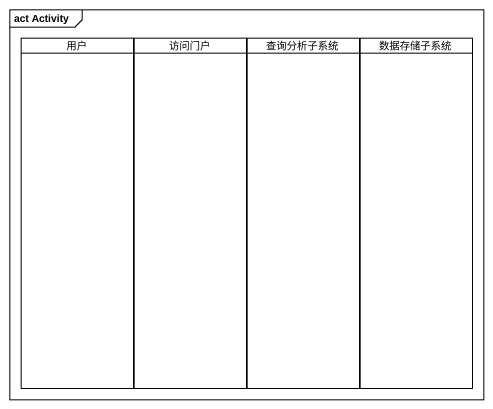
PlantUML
@startuml
mainframe act Activity
hide empty description
state 用户 <<partition>>
state 访问门户 <<partition>>
state 查询分析子系统 <<partition>>
state 数据存储子系统 <<partition>>
@enduml
